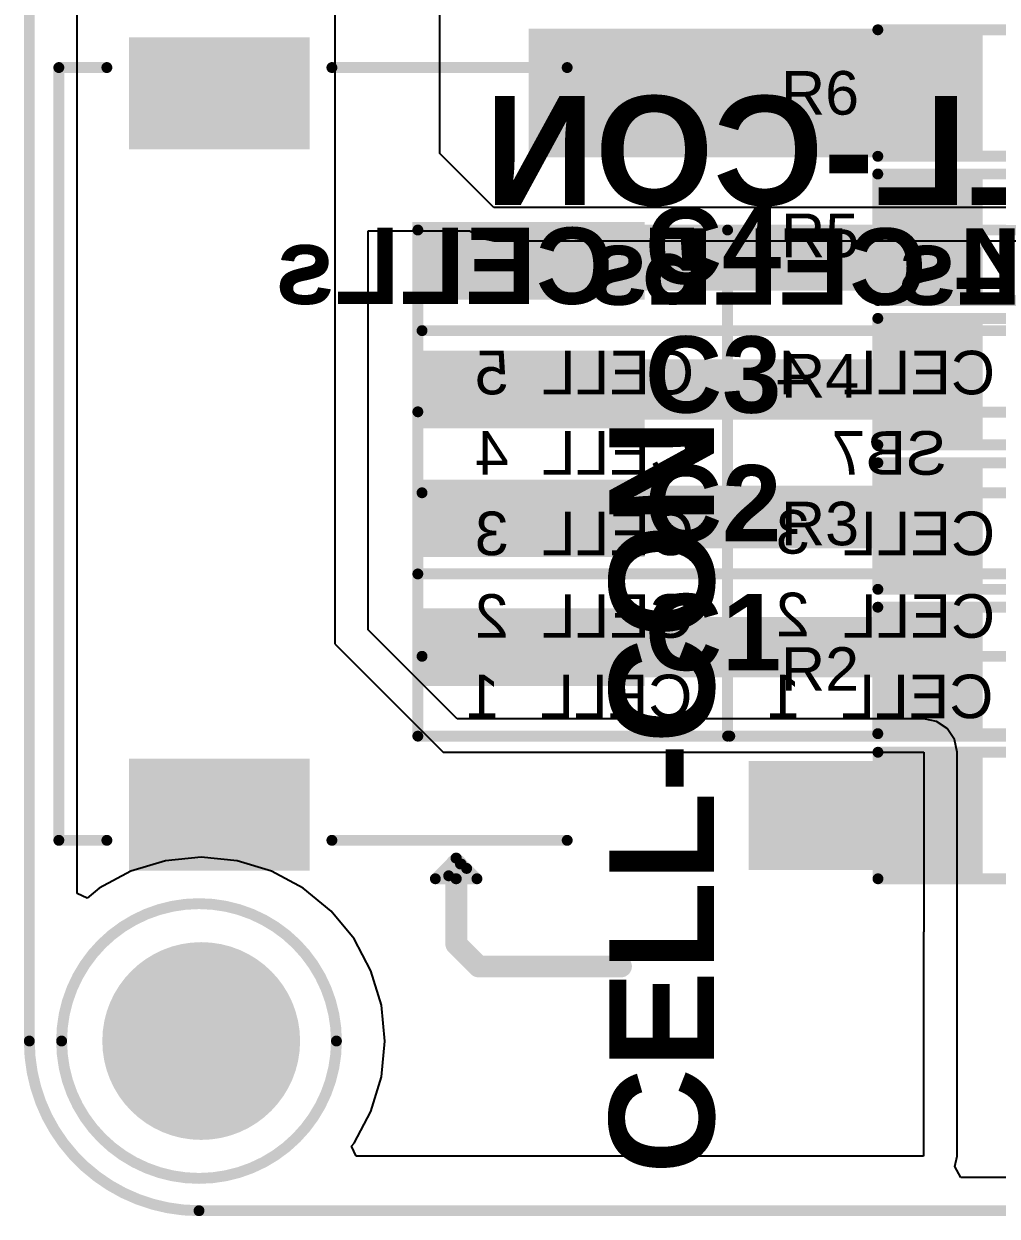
# Model space of a CAD drawing. Header units: millimetres. Extents: x -0.08 to 6.4, y -0.08 to 2.27.
# Drawn here: x -0.08 to 0.366, y -0.08 to 0.466 of the extents above; entities that cross this region are included whole.
import ezdxf

# ---------------------------------------------------------------- set-up
doc = ezdxf.new("R2010")
doc.units = ezdxf.units.MM
doc.header["$MEASUREMENT"] = 0
for name, color, linetype in [('BottomLayer', 5, 'Continuous'), ('BottomOverlay', 54, 'Continuous'), ('BottomSolder', 6, 'Continuous'), ('Mechanical2', 216, 'Continuous'), ('MultiLayer', 9, 'Continuous'), ('PadHoleLayer', 156, 'Continuous'), ('TopLayer', 1, 'Continuous'), ('TopOverlay', 2, 'Continuous'), ('TopPaste', 8, 'Continuous'), ('TopSolder', 216, 'Continuous'), ('ViaHoleLayer', 16, 'Continuous')]:
    doc.layers.add(name, color=color, linetype=linetype)
doc.styles.add('Arial', font='', dxfattribs={"height": 0.2})
doc.styles.add('Arial Rounded MT Bold', font='', dxfattribs={"height": 0.2})
doc.styles.get('Arial').set_extended_font_data('Arial')
doc.styles.get('Arial Rounded MT Bold').set_extended_font_data('Arial Rounded MT Bold', bold=True)

# ---------------------------------------------------------------- blocks, each defined once
blk = doc.blocks.new('RES_0805_33')
at = {"layer": 'TopLayer'}
for points in [[(-0.06, 0.025), (-0.02, 0.025), (-0.02, -0.025), (-0.06, -0.025)], [(0.02, 0.025), (0.06, 0.025), (0.06, -0.025), (0.02, -0.025)]]:
    blk.add_hatch(color=1, dxfattribs=at).paths.add_polyline_path(points)
at = {"layer": 'TopPaste'}
for points in [[(-0.06, 0.025), (-0.02, 0.025), (-0.02, -0.025), (-0.06, -0.025)], [(0.02, 0.025), (0.06, 0.025), (0.06, -0.025), (0.02, -0.025)]]:
    blk.add_hatch(color=8, dxfattribs=at).paths.add_polyline_path(points)
at = {"layer": 'TopSolder'}
for points in [[(-0.064, 0.029), (-0.016, 0.029), (-0.016, -0.029), (-0.064, -0.029)], [(0.016, 0.029), (0.064, 0.029), (0.064, -0.029), (0.016, -0.029)]]:
    blk.add_hatch(color=216, dxfattribs=at).paths.add_polyline_path(points)
at = {"layer": 'TopOverlay', "const_width": 0.005}
for points in [[(-0.064, -0.029), (-0.064, 0.029)], [(-0.064, 0.029), (0.064, 0.029)], [(0.064, -0.029), (0.064, 0.029)], [(-0.064, -0.029), (0.064, -0.029)]]:
    blk.add_lwpolyline(points, dxfattribs=at)
at = {"layer": 'TopOverlay', "const_width": 0.0025}
for points in [[(-0.06525, 0.029, 1), (-0.06275, 0.029, 1)], [(-0.06525, 0.029, 1), (-0.06275, 0.029, 1)], [(0.06275, 0.029, 1), (0.06525, 0.029, 1)], [(0.06275, 0.029, 1), (0.06525, 0.029, 1)], [(-0.06525, -0.029, 1), (-0.06275, -0.029, 1)], [(-0.06525, -0.029, 1), (-0.06275, -0.029, 1)], [(0.06275, -0.029, 1), (0.06525, -0.029, 1)], [(0.06275, -0.029, 1), (0.06525, -0.029, 1)]]:
    blk.add_lwpolyline(points, format="xyb", close=True, dxfattribs=at)
blk = doc.blocks.new('RES_0805_34')
at = {"layer": 'TopLayer'}
for points in [[(-0.06, 0.025), (-0.02, 0.025), (-0.02, -0.025), (-0.06, -0.025)], [(0.02, 0.025), (0.06, 0.025), (0.06, -0.025), (0.02, -0.025)]]:
    blk.add_hatch(color=1, dxfattribs=at).paths.add_polyline_path(points)
at = {"layer": 'TopPaste'}
for points in [[(-0.06, 0.025), (-0.02, 0.025), (-0.02, -0.025), (-0.06, -0.025)], [(0.02, 0.025), (0.06, 0.025), (0.06, -0.025), (0.02, -0.025)]]:
    blk.add_hatch(color=8, dxfattribs=at).paths.add_polyline_path(points)
at = {"layer": 'TopSolder'}
for points in [[(-0.064, 0.029), (-0.016, 0.029), (-0.016, -0.029), (-0.064, -0.029)], [(0.016, 0.029), (0.064, 0.029), (0.064, -0.029), (0.016, -0.029)]]:
    blk.add_hatch(color=216, dxfattribs=at).paths.add_polyline_path(points)
at = {"layer": 'TopOverlay', "const_width": 0.005}
for points in [[(-0.064, -0.029), (-0.064, 0.029)], [(-0.064, 0.029), (0.064, 0.029)], [(0.064, -0.029), (0.064, 0.029)], [(-0.064, -0.029), (0.064, -0.029)]]:
    blk.add_lwpolyline(points, dxfattribs=at)
at = {"layer": 'TopOverlay', "const_width": 0.0025}
for points in [[(-0.06525, 0.029, 1), (-0.06275, 0.029, 1)], [(-0.06525, 0.029, 1), (-0.06275, 0.029, 1)], [(0.06275, 0.029, 1), (0.06525, 0.029, 1)], [(0.06275, 0.029, 1), (0.06525, 0.029, 1)], [(-0.06525, -0.029, 1), (-0.06275, -0.029, 1)], [(-0.06525, -0.029, 1), (-0.06275, -0.029, 1)], [(0.06275, -0.029, 1), (0.06525, -0.029, 1)], [(0.06275, -0.029, 1), (0.06525, -0.029, 1)]]:
    blk.add_lwpolyline(points, format="xyb", close=True, dxfattribs=at)
blk = doc.blocks.new('RES_0805_35')
at = {"layer": 'TopLayer'}
for points in [[(-0.06, 0.025), (-0.02, 0.025), (-0.02, -0.025), (-0.06, -0.025)], [(0.02, 0.025), (0.06, 0.025), (0.06, -0.025), (0.02, -0.025)]]:
    blk.add_hatch(color=1, dxfattribs=at).paths.add_polyline_path(points)
at = {"layer": 'TopPaste'}
for points in [[(-0.06, 0.025), (-0.02, 0.025), (-0.02, -0.025), (-0.06, -0.025)], [(0.02, 0.025), (0.06, 0.025), (0.06, -0.025), (0.02, -0.025)]]:
    blk.add_hatch(color=8, dxfattribs=at).paths.add_polyline_path(points)
at = {"layer": 'TopSolder'}
for points in [[(-0.064, 0.029), (-0.016, 0.029), (-0.016, -0.029), (-0.064, -0.029)], [(0.016, 0.029), (0.064, 0.029), (0.064, -0.029), (0.016, -0.029)]]:
    blk.add_hatch(color=216, dxfattribs=at).paths.add_polyline_path(points)
at = {"layer": 'TopOverlay', "const_width": 0.005}
for points in [[(-0.064, -0.029), (-0.064, 0.029)], [(-0.064, 0.029), (0.064, 0.029)], [(0.064, -0.029), (0.064, 0.029)], [(-0.064, -0.029), (0.064, -0.029)]]:
    blk.add_lwpolyline(points, dxfattribs=at)
at = {"layer": 'TopOverlay', "const_width": 0.0025}
for points in [[(-0.06525, 0.029, 1), (-0.06275, 0.029, 1)], [(-0.06525, 0.029, 1), (-0.06275, 0.029, 1)], [(0.06275, 0.029, 1), (0.06525, 0.029, 1)], [(0.06275, 0.029, 1), (0.06525, 0.029, 1)], [(-0.06525, -0.029, 1), (-0.06275, -0.029, 1)], [(-0.06525, -0.029, 1), (-0.06275, -0.029, 1)], [(0.06275, -0.029, 1), (0.06525, -0.029, 1)], [(0.06275, -0.029, 1), (0.06525, -0.029, 1)]]:
    blk.add_lwpolyline(points, format="xyb", close=True, dxfattribs=at)
blk = doc.blocks.new('RES_0805_36')
at = {"layer": 'TopLayer'}
for points in [[(-0.06, 0.025), (-0.02, 0.025), (-0.02, -0.025), (-0.06, -0.025)], [(0.02, 0.025), (0.06, 0.025), (0.06, -0.025), (0.02, -0.025)]]:
    blk.add_hatch(color=1, dxfattribs=at).paths.add_polyline_path(points)
at = {"layer": 'TopPaste'}
for points in [[(-0.06, 0.025), (-0.02, 0.025), (-0.02, -0.025), (-0.06, -0.025)], [(0.02, 0.025), (0.06, 0.025), (0.06, -0.025), (0.02, -0.025)]]:
    blk.add_hatch(color=8, dxfattribs=at).paths.add_polyline_path(points)
at = {"layer": 'TopSolder'}
for points in [[(-0.064, 0.029), (-0.016, 0.029), (-0.016, -0.029), (-0.064, -0.029)], [(0.016, 0.029), (0.064, 0.029), (0.064, -0.029), (0.016, -0.029)]]:
    blk.add_hatch(color=216, dxfattribs=at).paths.add_polyline_path(points)
at = {"layer": 'TopOverlay', "const_width": 0.005}
for points in [[(-0.064, -0.029), (-0.064, 0.029)], [(-0.064, 0.029), (0.064, 0.029)], [(0.064, -0.029), (0.064, 0.029)], [(-0.064, -0.029), (0.064, -0.029)]]:
    blk.add_lwpolyline(points, dxfattribs=at)
at = {"layer": 'TopOverlay', "const_width": 0.0025}
for points in [[(-0.06525, 0.029, 1), (-0.06275, 0.029, 1)], [(-0.06525, 0.029, 1), (-0.06275, 0.029, 1)], [(0.06275, 0.029, 1), (0.06525, 0.029, 1)], [(0.06275, 0.029, 1), (0.06525, 0.029, 1)], [(-0.06525, -0.029, 1), (-0.06275, -0.029, 1)], [(-0.06525, -0.029, 1), (-0.06275, -0.029, 1)], [(0.06275, -0.029, 1), (0.06525, -0.029, 1)], [(0.06275, -0.029, 1), (0.06525, -0.029, 1)]]:
    blk.add_lwpolyline(points, format="xyb", close=True, dxfattribs=at)
blk = doc.blocks.new('RES_0805_37')
at = {"layer": 'TopLayer'}
for points in [[(-0.06, 0.025), (-0.02, 0.025), (-0.02, -0.025), (-0.06, -0.025)], [(0.02, 0.025), (0.06, 0.025), (0.06, -0.025), (0.02, -0.025)]]:
    blk.add_hatch(color=1, dxfattribs=at).paths.add_polyline_path(points)
at = {"layer": 'TopPaste'}
for points in [[(-0.06, 0.025), (-0.02, 0.025), (-0.02, -0.025), (-0.06, -0.025)], [(0.02, 0.025), (0.06, 0.025), (0.06, -0.025), (0.02, -0.025)]]:
    blk.add_hatch(color=8, dxfattribs=at).paths.add_polyline_path(points)
at = {"layer": 'TopSolder'}
for points in [[(-0.064, 0.029), (-0.016, 0.029), (-0.016, -0.029), (-0.064, -0.029)], [(0.016, 0.029), (0.064, 0.029), (0.064, -0.029), (0.016, -0.029)]]:
    blk.add_hatch(color=216, dxfattribs=at).paths.add_polyline_path(points)
at = {"layer": 'TopOverlay', "const_width": 0.005}
for points in [[(-0.064, -0.029), (-0.064, 0.029)], [(-0.064, 0.029), (0.064, 0.029)], [(0.064, -0.029), (0.064, 0.029)], [(-0.064, -0.029), (0.064, -0.029)]]:
    blk.add_lwpolyline(points, dxfattribs=at)
at = {"layer": 'TopOverlay', "const_width": 0.0025}
for points in [[(-0.06525, 0.029, 1), (-0.06275, 0.029, 1)], [(-0.06525, 0.029, 1), (-0.06275, 0.029, 1)], [(0.06275, 0.029, 1), (0.06525, 0.029, 1)], [(0.06275, 0.029, 1), (0.06525, 0.029, 1)], [(-0.06525, -0.029, 1), (-0.06275, -0.029, 1)], [(-0.06525, -0.029, 1), (-0.06275, -0.029, 1)], [(0.06275, -0.029, 1), (0.06525, -0.029, 1)], [(0.06275, -0.029, 1), (0.06525, -0.029, 1)]]:
    blk.add_lwpolyline(points, format="xyb", close=True, dxfattribs=at)
blk = doc.blocks.new('RES_0805_38')
at = {"layer": 'TopLayer'}
for points in [[(-0.06, 0.025), (-0.02, 0.025), (-0.02, -0.025), (-0.06, -0.025)], [(0.02, 0.025), (0.06, 0.025), (0.06, -0.025), (0.02, -0.025)]]:
    blk.add_hatch(color=1, dxfattribs=at).paths.add_polyline_path(points)
at = {"layer": 'TopPaste'}
for points in [[(-0.06, 0.025), (-0.02, 0.025), (-0.02, -0.025), (-0.06, -0.025)], [(0.02, 0.025), (0.06, 0.025), (0.06, -0.025), (0.02, -0.025)]]:
    blk.add_hatch(color=8, dxfattribs=at).paths.add_polyline_path(points)
at = {"layer": 'TopSolder'}
for points in [[(-0.064, 0.029), (-0.016, 0.029), (-0.016, -0.029), (-0.064, -0.029)], [(0.016, 0.029), (0.064, 0.029), (0.064, -0.029), (0.016, -0.029)]]:
    blk.add_hatch(color=216, dxfattribs=at).paths.add_polyline_path(points)
at = {"layer": 'TopOverlay', "const_width": 0.005}
for points in [[(-0.064, -0.029), (-0.064, 0.029)], [(-0.064, 0.029), (0.064, 0.029)], [(0.064, -0.029), (0.064, 0.029)], [(-0.064, -0.029), (0.064, -0.029)]]:
    blk.add_lwpolyline(points, dxfattribs=at)
at = {"layer": 'TopOverlay', "const_width": 0.0025}
for points in [[(-0.06525, 0.029, 1), (-0.06275, 0.029, 1)], [(-0.06525, 0.029, 1), (-0.06275, 0.029, 1)], [(0.06275, 0.029, 1), (0.06525, 0.029, 1)], [(0.06275, 0.029, 1), (0.06525, 0.029, 1)], [(-0.06525, -0.029, 1), (-0.06275, -0.029, 1)], [(-0.06525, -0.029, 1), (-0.06275, -0.029, 1)], [(0.06275, -0.029, 1), (0.06525, -0.029, 1)], [(0.06275, -0.029, 1), (0.06525, -0.029, 1)]]:
    blk.add_lwpolyline(points, format="xyb", close=True, dxfattribs=at)
blk = doc.blocks.new('S4B_ZR_SM4A_TF_LF__SN__53')
at = {"layer": 'TopLayer'}
for points in [[(-0.10236, 0.02165), (-0.10236, 0.12008), (-0.0748, 0.12008), (-0.0748, 0.02165)], [(-0.04331, 0.02165), (-0.04331, 0.12008), (-0.01575, 0.12008), (-0.01575, 0.02165)], [(0.01575, 0.02165), (0.01575, 0.12008), (0.04331, 0.12008), (0.04331, 0.02165)], [(0.0748, 0.02165), (0.0748, 0.12008), (0.10236, 0.12008), (0.10236, 0.02165)], [(-0.18701, -0.10827), (-0.18701, -0.03346), (-0.1437, -0.03346), (-0.1437, -0.10827)], [(0.1437, -0.10827), (0.1437, -0.03346), (0.18701, -0.03346), (0.18701, -0.10827)]]:
    blk.add_hatch(color=1, dxfattribs=at).paths.add_polyline_path(points)
at = {"layer": 'TopPaste'}
for points in [[(-0.10236, 0.02165), (-0.10236, 0.12008), (-0.0748, 0.12008), (-0.0748, 0.02165)], [(-0.04331, 0.02165), (-0.04331, 0.12008), (-0.01575, 0.12008), (-0.01575, 0.02165)], [(0.01575, 0.02165), (0.01575, 0.12008), (0.04331, 0.12008), (0.04331, 0.02165)], [(0.0748, 0.02165), (0.0748, 0.12008), (0.10236, 0.12008), (0.10236, 0.02165)], [(-0.18701, -0.10827), (-0.18701, -0.03346), (-0.1437, -0.03346), (-0.1437, -0.10827)], [(0.1437, -0.10827), (0.1437, -0.03346), (0.18701, -0.03346), (0.18701, -0.10827)]]:
    blk.add_hatch(color=8, dxfattribs=at).paths.add_polyline_path(points)
at = {"layer": 'TopSolder'}
for points in [[(-0.10636, 0.01765), (-0.10636, 0.12408), (-0.0708, 0.12408), (-0.0708, 0.01765)], [(-0.04731, 0.01765), (-0.04731, 0.12408), (-0.01175, 0.12408), (-0.01175, 0.01765)], [(0.01175, 0.01765), (0.01175, 0.12408), (0.04731, 0.12408), (0.04731, 0.01765)], [(0.0708, 0.01765), (0.0708, 0.12408), (0.10636, 0.12408), (0.10636, 0.01765)], [(-0.19101, -0.11227), (-0.19101, -0.02946), (-0.1397, -0.02946), (-0.1397, -0.11227)], [(0.1397, -0.11227), (0.1397, -0.02946), (0.19101, -0.02946), (0.19101, -0.11227)]]:
    blk.add_hatch(color=216, dxfattribs=at).paths.add_polyline_path(points)
at = {"layer": 'TopOverlay', "const_width": 0.005}
for points in [[(-0.17717, -0.01929), (-0.17717, 0.08858)], [(0.17717, -0.01929), (0.17717, 0.08858)], [(-0.17717, -0.14446), (-0.17717, -0.12244)], [(0.17717, -0.14446), (0.17717, -0.12244)], [(0.17717, -0.14446), (-0.17717, -0.14446)]]:
    blk.add_lwpolyline(points, dxfattribs=at)
at = {"layer": 'TopOverlay', "const_width": 0.0025}
for points in [[(-0.17842, 0.08858, 1), (-0.17592, 0.08858, 1)], [(0.17592, 0.08858, 1), (0.17842, 0.08858, 1)], [(-0.17842, -0.01929, 1), (-0.17592, -0.01929, 1)], [(0.17592, -0.01929, 1), (0.17842, -0.01929, 1)], [(-0.17842, -0.12244, 1), (-0.17592, -0.12244, 1)], [(0.17592, -0.12244, 1), (0.17842, -0.12244, 1)], [(-0.17842, -0.14446, 1), (-0.17592, -0.14446, 1)], [(-0.17842, -0.14446, 1), (-0.17592, -0.14446, 1)], [(0.17592, -0.14446, 1), (0.17842, -0.14446, 1)], [(0.17592, -0.14446, 1), (0.17842, -0.14446, 1)]]:
    blk.add_lwpolyline(points, format="xyb", close=True, dxfattribs=at)

msp = doc.modelspace()

# ---------------------------------------------------------------- hatches: boundary and pattern name
at = {"layer": 'BottomLayer'}
h = msp.add_hatch(color=5, dxfattribs=at)
edge = h.paths.add_edge_path()
edge.add_arc((0.1757, 0.4472), 0.01181, 0, 360)
h = msp.add_hatch(color=5, dxfattribs=at)
edge = h.paths.add_edge_path()
edge.add_arc((0.2102, 0.4472), 0.01181, 0, 360)
h = msp.add_hatch(color=5, dxfattribs=at)
edge = h.paths.add_edge_path()
edge.add_arc((0.2447, 0.4472), 0.01181, 0, 360)
h = msp.add_hatch(color=5, dxfattribs=at)
edge = h.paths.add_edge_path()
edge.add_arc((0.1757, 0.42047), 0.01181, 0, 360)
h = msp.add_hatch(color=5, dxfattribs=at)
edge = h.paths.add_edge_path()
edge.add_arc((0.2102, 0.42047), 0.01181, 0, 360)
h = msp.add_hatch(color=5, dxfattribs=at)
edge = h.paths.add_edge_path()
edge.add_arc((0.2447, 0.42047), 0.01181, 0, 360)
h = msp.add_hatch(color=5, dxfattribs=at)
edge = h.paths.add_edge_path()
edge.add_arc((0.2672, 0.11501), 0.01181, 0, 360)
h = msp.add_hatch(color=5, dxfattribs=at)
edge = h.paths.add_edge_path()
edge.add_arc((0.30025, 0.11501), 0.01181, 0, 360)
h = msp.add_hatch(color=5, dxfattribs=at)
edge = h.paths.add_edge_path()
edge.add_arc((0.2672, 0.09091), 0.01181, 0, 360)
h = msp.add_hatch(color=5, dxfattribs=at)
edge = h.paths.add_edge_path()
edge.add_arc((0.30025, 0.09091), 0.01181, 0, 360)
h = msp.add_hatch(color=5, dxfattribs=at)
edge = h.paths.add_edge_path()
edge.add_arc((0.001, 0), 0.04134, 0, 360)
at = {"layer": 'BottomSolder'}
h = msp.add_hatch(color=6, dxfattribs=at)
edge = h.paths.add_edge_path()
edge.add_arc((0.001, 0), 0.04534, 0, 360)
at = {"layer": 'MultiLayer'}
h = msp.add_hatch(color=9, dxfattribs=at)
edge = h.paths.add_edge_path()
edge.add_arc((0.001, 0), 0.04134, 0, 360)
at = {"layer": 'PadHoleLayer'}
h = msp.add_hatch(color=156, dxfattribs=at)
edge = h.paths.add_edge_path()
edge.add_arc((0.001, 0), 0.04134, 0, 360)
at = {"layer": 'TopLayer'}
for points in [[(0.15106, 0.4052), (0.35519, 0.4052), (0.35519, 0.4642), (0.15106, 0.4642)], [(0.10185, 0.344), (0.33519, 0.344), (0.33519, 0.37156), (0.10185, 0.37156)], [(0.10185, 0.28495), (0.3442, 0.28495), (0.3442, 0.31251), (0.10185, 0.31251)], [(0.10185, 0.22589), (0.35522, 0.22589), (0.35522, 0.2547), (0.10185, 0.2547)], [(0.10185, 0.16684), (0.33591, 0.16684), (0.33591, 0.1944), (0.10185, 0.1944)], [(0.25205, 0.07841), (0.35525, 0.07841), (0.35525, 0.12841), (0.25205, 0.12841)], [(0.33223, 0.07841), (0.35525, 0.07841), (0.35525, 0.12841), (0.33223, 0.12841)]]:
    msp.add_hatch(color=1, dxfattribs=at).paths.add_polyline_path(points)
h = msp.add_hatch(color=1, dxfattribs=at)
edge = h.paths.add_edge_path()
edge.add_arc((0.1757, 0.4472), 0.01181, 0, 360)
h = msp.add_hatch(color=1, dxfattribs=at)
edge = h.paths.add_edge_path()
edge.add_arc((0.2102, 0.4472), 0.01181, 0, 360)
h = msp.add_hatch(color=1, dxfattribs=at)
edge = h.paths.add_edge_path()
edge.add_arc((0.2447, 0.4472), 0.01181, 0, 360)
h = msp.add_hatch(color=1, dxfattribs=at)
edge = h.paths.add_edge_path()
edge.add_arc((0.1757, 0.42047), 0.01181, 0, 360)
h = msp.add_hatch(color=1, dxfattribs=at)
edge = h.paths.add_edge_path()
edge.add_arc((0.2102, 0.42047), 0.01181, 0, 360)
h = msp.add_hatch(color=1, dxfattribs=at)
edge = h.paths.add_edge_path()
edge.add_arc((0.2447, 0.42047), 0.01181, 0, 360)
h = msp.add_hatch(color=1, dxfattribs=at)
edge = h.paths.add_edge_path()
edge.add_arc((0.2672, 0.11501), 0.01181, 0, 360)
h = msp.add_hatch(color=1, dxfattribs=at)
edge = h.paths.add_edge_path()
edge.add_arc((0.30025, 0.11501), 0.01181, 0, 360)
h = msp.add_hatch(color=1, dxfattribs=at)
edge = h.paths.add_edge_path()
edge.add_arc((0.2672, 0.09091), 0.01181, 0, 360)
h = msp.add_hatch(color=1, dxfattribs=at)
edge = h.paths.add_edge_path()
edge.add_arc((0.30025, 0.09091), 0.01181, 0, 360)
h = msp.add_hatch(color=1, dxfattribs=at)
edge = h.paths.add_edge_path()
edge.add_arc((0.001, 0), 0.04134, 0, 360)
at = {"layer": 'TopSolder'}
h = msp.add_hatch(color=216, dxfattribs=at)
edge = h.paths.add_edge_path()
edge.add_arc((0.001, 0), 0.04534, 0, 360)
at = {"layer": 'ViaHoleLayer'}
h = msp.add_hatch(color=16, dxfattribs=at)
edge = h.paths.add_edge_path()
edge.add_arc((0.1757, 0.4472), 0.00591, 0, 360)
h = msp.add_hatch(color=16, dxfattribs=at)
edge = h.paths.add_edge_path()
edge.add_arc((0.2102, 0.4472), 0.00591, 0, 360)
h = msp.add_hatch(color=16, dxfattribs=at)
edge = h.paths.add_edge_path()
edge.add_arc((0.2447, 0.4472), 0.00591, 0, 360)
h = msp.add_hatch(color=16, dxfattribs=at)
edge = h.paths.add_edge_path()
edge.add_arc((0.1757, 0.42047), 0.00591, 0, 360)
h = msp.add_hatch(color=16, dxfattribs=at)
edge = h.paths.add_edge_path()
edge.add_arc((0.2102, 0.42047), 0.00591, 0, 360)
h = msp.add_hatch(color=16, dxfattribs=at)
edge = h.paths.add_edge_path()
edge.add_arc((0.2447, 0.42047), 0.00591, 0, 360)
h = msp.add_hatch(color=16, dxfattribs=at)
edge = h.paths.add_edge_path()
edge.add_arc((0.2672, 0.11501), 0.00591, 0, 360)
h = msp.add_hatch(color=16, dxfattribs=at)
edge = h.paths.add_edge_path()
edge.add_arc((0.30025, 0.11501), 0.00591, 0, 360)
h = msp.add_hatch(color=16, dxfattribs=at)
edge = h.paths.add_edge_path()
edge.add_arc((0.2672, 0.09091), 0.00591, 0, 360)
h = msp.add_hatch(color=16, dxfattribs=at)
edge = h.paths.add_edge_path()
edge.add_arc((0.30025, 0.09091), 0.00591, 0, 360)

# ---------------------------------------------------------------- linework, layer by layer
at = {"layer": 'BottomLayer'}
for p, q in [((0.11046, 0.40694), (0.11046, 0.61294)), ((-0.05586, 0.06765), (-0.05586, 0.60333)), ((0.0622, 0.48517), (0.0622, 0.1822)), ((0.1352, 0.3822), (0.11046, 0.40694)), ((0.6962, 0.3822), (0.1352, 0.3822)), ((0.07749, 0.18853), (0.07749, 0.37156)), ((0.07749, 0.37156), (0.12421, 0.37156)), ((0.12421, 0.37156), (0.12438, 0.37138)), ((0.12438, 0.37138), (0.12935, 0.36807)), ((0.12935, 0.36807), (0.1352, 0.3669)), ((0.1352, 0.3669), (0.6962, 0.3669)), ((0.11832, 0.14771), (0.07749, 0.18853)), ((0.0622, 0.1822), (0.11198, 0.13241)), ((0.33223, 0.14771), (0.11832, 0.14771)), ((0.33808, 0.14654), (0.33223, 0.14771)), ((0.34304, 0.14323), (0.33808, 0.14654)), ((0.34636, 0.13826), (0.34304, 0.14323)), ((0.34752, 0.13241), (0.34636, 0.13826)), ((0.11198, 0.13241), (0.33223, 0.13241)), ((0.33223, 0.13241), (0.33223, 0.0501)), ((0.34752, 0.0501), (0.34752, 0.13241)), ((-0.01543, 0.08263), (-0.03124, 0.07783)), ((0.001, 0.08425), (-0.01543, 0.08263)), ((0.01744, 0.08263), (0.001, 0.08425)), ((0.03324, 0.07783), (0.01744, 0.08263)), ((-0.03124, 0.07783), (-0.0458, 0.07005)), ((0.04781, 0.07005), (0.03324, 0.07783)), ((-0.05134, 0.06551), (-0.05586, 0.06765)), ((-0.0458, 0.07005), (-0.05134, 0.06551)), ((0.06057, 0.05957), (0.04781, 0.07005)), ((0.07105, 0.04681), (0.06057, 0.05957)), ((0.33223, 0.0501), (0.3322, 0.05007)), ((0.3322, 0.05007), (0.3322, -0.0528)), ((0.34749, 0.04996), (0.34752, 0.0501)), ((0.34749, -0.0528), (0.34749, 0.04996)), ((0.07883, 0.03224), (0.07105, 0.04681)), ((0.08363, 0.01644), (0.07883, 0.03224)), ((0.08525, 0), (0.08363, 0.01644)), ((0.08363, -0.01643), (0.08525, 0)), ((0.07883, -0.03224), (0.08363, -0.01643)), ((0.07105, -0.0468), (0.07883, -0.03224)), ((0.06983, -0.04828), (0.07105, -0.0468)), ((0.07197, -0.0528), (0.06983, -0.04828)), ((0.3322, -0.0528), (0.07197, -0.0528)), ((0.34656, -0.05751), (0.34749, -0.0528)), ((0.34931, -0.06251), (0.34656, -0.05751)), ((1.3572, -0.06251), (0.34931, -0.06251))]:
    msp.add_line(p, q, dxfattribs=at)
at = {"layer": 'BottomOverlay', "const_width": 0.005}
for points in [[(0.10032, 0.13981), (0.10032, 0.37188)], [(0.10032, 0.37188), (0.688, 0.37188)], [(0.24232, 0.13981), (0.24232, 0.37188)], [(0.10224, 0.32574), (0.688, 0.32574)], [(0.10032, 0.28852), (0.688, 0.28808)], [(0.10224, 0.2514), (0.68756, 0.2514)], [(0.10032, 0.21418), (0.68626, 0.21418)], [(0.10224, 0.17641), (0.68669, 0.17641)], [(0.10032, 0.13981), (0.24232, 0.13981)], [(0.24332, 0.13981), (0.688, 0.13981)]]:
    msp.add_lwpolyline(points, dxfattribs=at)
at = {"layer": 'BottomOverlay', "const_width": 0.0025}
for points in [[(0.09907, 0.37188, 1), (0.10157, 0.37188, 1)], [(0.09907, 0.37188, 1), (0.10157, 0.37188, 1)], [(0.24107, 0.37188, 1), (0.24357, 0.37188, 1)], [(0.10099, 0.32574, 1), (0.10349, 0.32574, 1)], [(0.09907, 0.28852, 1), (0.10157, 0.28852, 1)], [(0.10099, 0.2514, 1), (0.10349, 0.2514, 1)], [(0.09907, 0.21418, 1), (0.10157, 0.21418, 1)], [(0.10099, 0.17641, 1), (0.10349, 0.17641, 1)], [(0.09907, 0.13981, 1), (0.10157, 0.13981, 1)], [(0.09907, 0.13981, 1), (0.10157, 0.13981, 1)], [(0.24107, 0.13981, 1), (0.24357, 0.13981, 1)], [(0.24107, 0.13981, 1), (0.24357, 0.13981, 1)], [(0.24207, 0.13981, 1), (0.24457, 0.13981, 1)]]:
    msp.add_lwpolyline(points, format="xyb", close=True, dxfattribs=at)
at = {"layer": 'Mechanical2', "const_width": 0.005}
for points in [[(-0.0778, 1.4192), (-0.0778, 0)], [(0, -0.0778), (1.4192, -0.0778)]]:
    msp.add_lwpolyline(points, dxfattribs=at)
at = {"layer": 'Mechanical2', "const_width": 0.0025}
for points in [[(-0.07905, 0, 1), (-0.07655, 0, 1)], [(-0.07905, 0, 1), (-0.07655, 0, 1)], [(-0.00125, -0.0778, 1), (0.00125, -0.0778, 1)], [(-0.00125, -0.0778, 1), (0.00125, -0.0778, 1)]]:
    msp.add_lwpolyline(points, format="xyb", close=True, dxfattribs=at)
at = {"layer": 'Mechanical2', "const_width": 0.005}
msp.add_lwpolyline([(0, -0.0778, -0.414214), (-0.0778, 0)], format="xyb", dxfattribs=at)
at = {"layer": 'TopOverlay'}
for points, const_width in [([(0.10835, 0.07441), (0.1178, 0.08387)], 0.005), ([(0.11446, 0.07576), (0.11986, 0.08116)], 0.005), ([(0.11795, 0.04444), (0.11795, 0.08068)], 0.01), ([(0.1178, 0.08387), (0.11788, 0.08387)], 0.005), ([(0.11795, 0.08387), (0.12741, 0.07441)], 0.005), ([(0.11986, 0.08116), (0.12019, 0.08116)], 0.005), ([(0.10835, 0.07441), (0.1178, 0.07441)], 0.005), ([(0.1178, 0.07441), (0.1178, 0.07442)], 0.005), ([(0.1178, 0.07441), (0.11795, 0.07441)], 0.005), ([(0.11795, 0.07441), (0.12268, 0.07914)], 0.005), ([(0.11795, 0.07441), (0.12741, 0.07441)], 0.005), ([(0.11795, 0.04444), (0.1282, 0.0342)], 0.01), ([(0.1282, 0.0342), (0.19344, 0.0342)], 0.01)]:
    msp.add_lwpolyline(points, dxfattribs=dict(at, const_width=const_width))
for points, const_width in [([(0.11545, 0.08068, 1), (0.12045, 0.08068, 1)], 0.005), ([(0.11655, 0.08387, 1), (0.11905, 0.08387, 1)], 0.0025), ([(0.11655, 0.08387, 1), (0.11905, 0.08387, 1)], 0.0025), ([(0.11663, 0.08387, 1), (0.11913, 0.08387, 1)], 0.0025), ([(0.1167, 0.08387, 1), (0.1192, 0.08387, 1)], 0.0025), ([(0.11861, 0.08116, 1), (0.12111, 0.08116, 1)], 0.0025), ([(0.11861, 0.08116, 1), (0.12111, 0.08116, 1)], 0.0025), ([(0.11894, 0.08116, 1), (0.12144, 0.08116, 1)], 0.0025), ([(0.1071, 0.07441, 1), (0.1096, 0.07441, 1)], 0.0025), ([(0.1071, 0.07441, 1), (0.1096, 0.07441, 1)], 0.0025), ([(0.11321, 0.07576, 1), (0.11571, 0.07576, 1)], 0.0025), ([(0.11655, 0.07442, 1), (0.11905, 0.07442, 1)], 0.0025), ([(0.11655, 0.07441, 1), (0.11905, 0.07441, 1)], 0.0025), ([(0.11655, 0.07441, 1), (0.11905, 0.07441, 1)], 0.0025), ([(0.11655, 0.07441, 1), (0.11905, 0.07441, 1)], 0.0025), ([(0.1167, 0.07441, 1), (0.1192, 0.07441, 1)], 0.0025), ([(0.1167, 0.07441, 1), (0.1192, 0.07441, 1)], 0.0025), ([(0.1167, 0.07441, 1), (0.1192, 0.07441, 1)], 0.0025), ([(0.12143, 0.07914, 1), (0.12393, 0.07914, 1)], 0.0025), ([(0.12616, 0.07441, 1), (0.12866, 0.07441, 1)], 0.0025), ([(0.12616, 0.07441, 1), (0.12866, 0.07441, 1)], 0.0025), ([(0.06299, 0, 1), (-0.06299, 0, 1)], 0.005), ([(0.11545, 0.04444, 1), (0.12045, 0.04444, 1)], 0.005), ([(0.11545, 0.04444, 1), (0.12045, 0.04444, 1)], 0.005), ([(0.1257, 0.0342, 1), (0.1307, 0.0342, 1)], 0.005), ([(0.1257, 0.0342, 1), (0.1307, 0.0342, 1)], 0.005), ([(0.19094, 0.0342, 1), (0.19594, 0.0342, 1)], 0.005), ([(-0.06424, 0, 1), (-0.06174, 0, 1)], 0.0025), ([(0.06174, 0, 1), (0.06424, 0, 1)], 0.0025)]:
    msp.add_lwpolyline(points, format="xyb", close=True, dxfattribs=dict(at, const_width=const_width))

# ---------------------------------------------------------------- block references
for name, p in [('RES_0805_33', (0.37519, 0.43469)), ('RES_0805_34', (0.37519, 0.36856)), ('RES_0805_35', (0.37519, 0.30235)), ('RES_0805_36', (0.37522, 0.23614)), ('RES_0805_37', (0.37519, 0.16993)), ('RES_0805_38', (0.37525, 0.10341))]:
    msp.add_blockref(name, p)
at = {"rotation": 270}
msp.add_blockref('S4B_ZR_SM4A_TF_LF__SN__53', (0.0802, 0.2692), dxfattribs=at)

# ---------------------------------------------------------------- texts
at = {"layer": 'BottomOverlay', "text_generation_flag": 2}
for s, height, style, p in [('CELL-CON', 0.05, 'Arial Rounded MT Bold', (0.4918, 0.38333)), ('5 CELLs', 0.035, 'Arial Rounded MT Bold', (0.23061, 0.33798)), ('4 CELLs', 0.035, 'Arial Rounded MT Bold', (0.37421, 0.33766)), ('3 CELLs', 0.035, 'Arial Rounded MT Bold', (0.51573, 0.33766)), ('5', 0.02, 'Arial', (0.14198, 0.29652)), ('CELL', 0.02, 'Arial', (0.22697, 0.29652)), ('4', 0.02, 'Arial', (0.27998, 0.29652)), ('CELL', 0.02, 'Arial', (0.36497, 0.29652)), ('4', 0.02, 'Arial', (0.14198, 0.25965)), ('CELL', 0.02, 'Arial', (0.22697, 0.25965)), ('SB7', 0.02, 'Arial', (0.34278, 0.25965)), ('3', 0.02, 'Arial', (0.14198, 0.22277)), ('CELL', 0.02, 'Arial', (0.22697, 0.22277)), ('3', 0.02, 'Arial', (0.27998, 0.22347)), ('CELL', 0.02, 'Arial', (0.36497, 0.22277)), ('2', 0.02, 'Arial', (0.14198, 0.1849)), ('CELL', 0.02, 'Arial', (0.22697, 0.1849)), ('2', 0.02, 'Arial', (0.27998, 0.18559)), ('CELL', 0.02, 'Arial', (0.36497, 0.1849)), ('1', 0.02, 'Arial', (0.1379, 0.14802)), ('CELL', 0.02, 'Arial', (0.22622, 0.14802)), ('1', 0.02, 'Arial', (0.2759, 0.14802)), ('CELL', 0.02, 'Arial', (0.36422, 0.14802))]:
    msp.add_text(s, height=height, rotation=360, dxfattribs=dict(at, style=style)).set_placement(p)
at = {"layer": 'TopOverlay', "style": 'Arial'}
for s, p in [('R6', (0.26686, 0.42478)), ('R5', (0.26686, 0.35943)), ('R4', (0.26686, 0.29507)), ('R3', (0.26686, 0.2273)), ('R2', (0.26686, 0.16058))]:
    msp.add_text(s, height=0.02, dxfattribs=at).set_placement(p)
at = {"layer": 'TopOverlay', "style": 'Arial Rounded MT Bold'}
for s, height, rotation, p in [('C4', 0.035, 360, (0.20447, 0.34721)), ('C3', 0.035, 360, (0.20447, 0.28815)), ('CELL-CON', 0.048, 90, (0.23614, -0.06098)), ('C2', 0.035, 360, (0.20447, 0.2291)), ('C1', 0.035, 360, (0.20447, 0.17004))]:
    msp.add_text(s, height=height, rotation=rotation, dxfattribs=at).set_placement(p)

doc.saveas('drawing.dxf')
